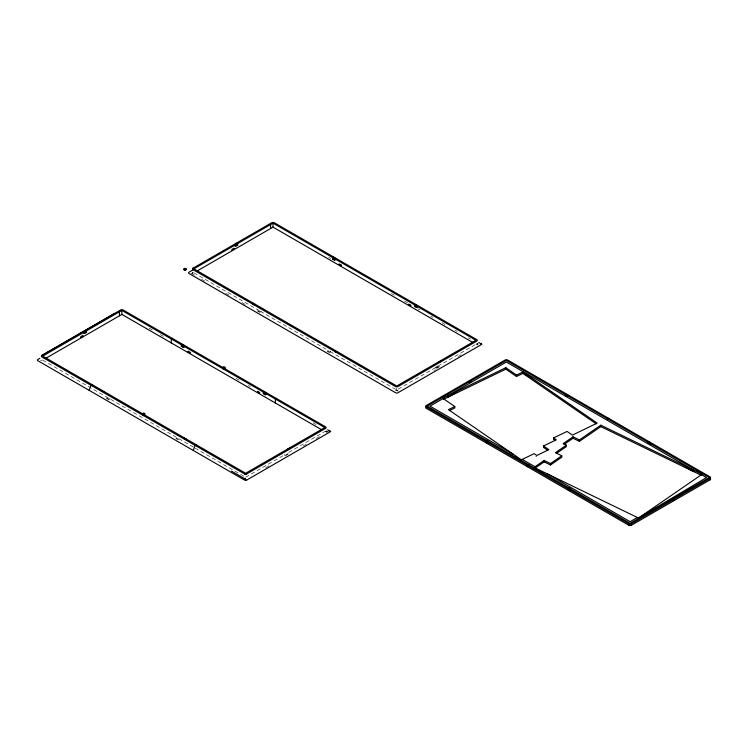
<?xml version="1.0" encoding="UTF-8"?>
<svg xmlns="http://www.w3.org/2000/svg" width="748" height="748" viewBox="0 0 748 748"><rect width="100%" height="100%" fill="white"/><g stroke="black" fill="none" stroke-linecap="round" stroke-linejoin="round"><path stroke-width="0.56" stroke-dasharray="3.74 2.81" d="M40.598 360.601L41.963 360.106M193.106 272.842C189.347 274.404 195.499 272.356 191.74 272.057M108.619 399.31L109.853 398.591L109.853 399.451M329.363 352.224L330.597 351.513L330.597 352.373M437.832 366.006L435.86 367.146L435.86 367.997L437.094 368.717L434.046 370.475M245.625 477.261L284.708 454.7M288.719 452.381L324.8 431.549M330.13 351.532L396.767 389.998L475.943 344.286M328.26 431.549L326.895 432.335L325.539 431.549L326.895 430.483M395.402 390.924L396.767 390.147L398.123 390.924M478.037 345.071L476.682 344.005L478.037 343.22M325.539 431.549L326.895 430.764M476.682 344.286L478.037 343.51M435.86 367.997L437.832 366.857M328.26 431.269L326.895 432.054L325.539 431.269M265.774 467.622L268.803 465.873M303.062 446.098L307.091 443.77M316.161 438.534L320.191 436.206M458.234 356.506L461.264 354.767M328.662 257.265L330.681 258.434M391.382 293.478L394.42 295.226M404.537 301.07L407.567 302.818M417.683 308.662L419.712 309.831M430.839 316.254L432.858 317.423M441.965 322.678L445.004 324.436M455.121 330.27L457.14 331.439M468.267 337.862L470.296 339.031M476.682 344.005L478.037 344.791M193.844 272.842L259.463 310.729M260.472 311.318L329.12 350.952M398.123 391.213L396.767 390.147M191.394 273.431L194.433 275.18M201.511 279.275L205.56 281.603M225.793 293.291L229.842 295.628M241.978 302.631L246.027 304.969M149.189 328.166L152.227 329.924M160.315 334.59L163.354 336.348M236.19 378.404L239.229 380.152M248.336 385.407L250.356 386.576M313.085 422.788L316.114 424.546M285.951 455.971L284.717 455.261L284.717 454.41M42.701 360.106L194.181 447.556M195.144 448.117L244.615 476.682M535.69 456.14L536.812 456.916M396.767 388.006L396.767 389.998M260.996 311.336L260.996 312.187"/><path stroke-width="1.12" d="M89.162 390.353L91.013 385.285L92.126 384.65M193.236 450.436L195.088 445.378L196.2 444.733M566.367 445.154L555.418 452.69L561.795 455.775L550.509 463.545L544.133 460.459L534.025 467.416L638.512 518.027L702.11 474.269L600.812 425.191L579.42 439.918L573.043 436.832L563.179 443.611L566.367 445.154L566.367 446.584L556.316 453.494M564.076 444.424L573.043 438.253L573.043 436.832M534.025 468.837L544.133 461.881L544.133 460.459M573.043 438.253L579.42 441.348L600.812 426.622L600.812 425.191M544.133 461.881L550.509 464.976L561.795 457.206L561.795 455.775M638.512 518.027L706.486 477.579L701.493 474.7M672.499 499.234L674.5 498.046M183.812 269.056L185.046 268.336L186.289 269.056L185.046 270.477L183.812 269.056L185.046 269.766L186.289 269.056M183.812 269.766L185.046 269.056L186.289 269.766M41.925 355.422L120.55 310.027A1.879 1.085 0 0 1 123.205 310.027L325.576 426.865A1.861 1.075 0 0 1 325.576 428.389L246.952 473.783A1.879 1.085 0 0 1 244.297 473.783L41.907 356.936A1.879 1.085 0 0 1 41.925 355.422L114.874 313.3M193.068 268.158L271.692 222.764A1.879 1.085 0 0 1 274.348 222.764L476.813 339.657A1.861 1.075 0 0 1 476.719 341.125L398.095 386.52A1.879 1.085 0 0 1 395.44 386.52L193.049 269.673A1.879 1.085 0 0 1 193.068 268.158A1.879 1.085 0 0 0 192.937 269.607M83.926 331.598L85.898 330.457L86.525 330.812L86.525 332.383L84.543 333.524L83.926 333.169L83.926 331.598L84.543 331.953L84.543 333.524M235.068 244.334L237.041 243.194L237.658 243.549L237.658 245.12L235.685 246.26L235.068 245.905L235.068 244.334L235.685 244.69L235.685 246.26M121.877 310.401L42.701 356.113L245.625 473.269L324.8 427.557L121.877 310.401L121.877 314.394L321.771 429.801M273.02 223.138L193.844 268.85L396.767 386.005L475.943 340.293L273.02 223.138L273.02 227.13L472.914 342.537M39.868 358.32L37.849 359.489A1.496 0.86 0 0 0 37.802 360.695L244.549 480.066A1.524 0.879 0 0 0 246.616 480.113L329.653 432.166A1.571 0.907 0 0 0 329.653 430.885M193.031 269.888L188.982 272.225A1.496 0.86 0 0 0 188.945 273.441L395.692 392.803A1.524 0.879 0 0 0 397.758 392.85L480.796 344.912A1.571 0.907 0 0 0 480.796 343.622M83.926 333.169L85.898 332.028L86.525 332.383M235.068 245.905L237.041 244.764L237.658 245.12M45.712 358.367L121.877 314.394M196.855 271.113L273.02 227.13M102.196 390.456L101.578 390.821L103.551 391.961L104.178 391.606M181.988 344.389L181.371 344.753L181.371 346.324L183.344 347.465L183.961 347.1L183.961 345.539L181.988 344.389L181.988 345.959L183.961 347.1M333.131 257.134L332.514 257.49L332.514 259.06L334.487 260.201L335.104 259.846L335.104 258.275L333.131 257.134L333.131 258.705L335.104 259.846M181.371 346.324L181.988 345.959M332.514 259.06L333.131 258.705M183.961 345.539L183.344 345.894L183.344 347.465M255.311 304.343L254.694 304.698L252.721 303.557L253.338 303.202L253.338 304.773M335.104 258.275L334.487 258.63L334.487 260.201M142.559 415.046L142.559 413.616L143.672 412.98L144.775 413.616L144.775 415.046L143.672 415.692L143.672 414.261L144.775 413.616M222.717 368.764L222.717 367.343L223.83 366.698L224.942 367.333L224.942 368.764L223.83 369.409L223.83 367.979L224.942 367.333M184.148 437.776L183.531 438.132L185.513 439.272L186.13 438.917M263.941 391.709L263.324 392.064L263.324 393.635L265.306 394.776L265.923 394.42L265.923 392.85L263.941 391.709L263.941 393.28L265.923 394.42M415.084 304.445L414.467 304.801L414.467 306.371L416.44 307.512L417.057 307.157L417.057 305.586L415.084 304.445L415.084 306.016L417.057 307.157M263.324 393.635L263.941 393.28M414.467 306.371L415.084 306.016M265.923 392.85L265.306 393.205L265.306 394.776M337.273 351.654L336.656 352.009L334.674 350.868L335.291 350.513L335.291 352.084M417.057 305.586L416.44 305.941L416.44 307.512M285.951 455.121L287.924 453.98M437.094 367.857L439.067 366.716M426.407 405.444L505.031 360.05A1.879 1.085 0 0 1 507.686 360.05L710.048 476.887A1.879 1.085 0 0 1 710.048 478.421L710.048 479.842L631.424 525.236A1.879 1.085 0 0 1 628.778 525.236L426.407 408.399L426.407 405.444A1.879 1.085 0 0 0 426.407 406.968L628.778 523.806A1.879 1.085 0 0 0 631.424 523.806L710.048 478.421M470.38 380.48L468.407 381.62L469.146 382.05L471.128 380.91L470.38 380.48L470.38 381.91M468.744 382.424L470.754 381.265M443.162 398.525L429.978 406.136L513.175 454.167M457.178 391.859L448.146 397.066L448.146 395.645L506.359 362.041L693.648 470.165L693.648 471.595L684.579 466.359M486.06 440.843L486.798 440.413L488.781 441.554L488.033 441.984L486.06 440.843L486.06 442.264L488.033 443.405L488.033 441.984M566.47 394.42L565.731 394.841L567.704 395.982L568.443 395.561L566.47 394.42L565.853 396.197M529.388 465.069L526.975 466.462L526.975 465.032L528.144 464.358L528.21 467.173M609.48 418.824L608.311 419.497L607.077 418.786L608.246 418.113L608.246 419.535M568.013 488.154L568.751 487.724L570.733 488.874L569.985 489.295L568.013 488.154L568.013 489.585L569.985 490.725L569.985 489.295M648.423 441.731L647.684 442.161L649.657 443.302L650.395 442.872L648.423 441.731L648.423 443.162M637.371 517.485L630.106 521.674L547.012 473.708M674.537 498.346L673.798 497.925L671.816 499.066L672.564 499.486L674.537 498.346L674.537 499.776L672.564 500.917L672.564 499.486M596.25 423.873L522.889 373.411L516.513 376.496L516.513 375.066L505.816 367.707L442.769 398.254L454.803 406.529L454.803 407.959L449.763 410.4M443.667 399.245L505.816 369.138L516.513 376.496M516.513 375.066L522.889 371.98L597.194 423.097L572.398 435.121L567.077 431.428L553.548 437.917L553.548 439.338L555.138 440.45M454.803 406.529L448.435 409.614L521.393 459.824L534.137 453.643L536.812 455.485L548.864 449.651L543.515 445.967L556.26 439.796L553.548 437.917M543.515 445.967L543.515 447.398L544.217 447.061M600.812 426.622L701.175 475.242M478.776 342.509L481.871 344.286M565.357 394.776L568.022 396.309M647.703 442.311L650.713 444.06M522.469 372.766L528.509 376.253M440.581 360.704L441.198 361.06L439.226 362.21L438.609 361.845M522.244 459.412L534.97 466.752L534.97 468.183M257.789 310.906L259.762 312.047M327.381 351.083L329.363 352.224M222.717 367.343L223.83 367.979M327.633 429.763L330.728 431.549M287.466 449.109L288.083 449.464L290.056 448.323L289.439 447.968L289.439 449.539M142.559 413.616L143.672 414.261M106.646 398.17L108.619 399.31M176.238 438.347L178.22 439.487M231.459 471.081L245.625 479.262L244.259 478.477M543.515 447.398L547.742 450.305M276.854 399.161L276.358 398.45L275.376 399.021L275.376 403.013M172.91 339.255L172.292 338.367L171.301 338.938L171.301 342.93M673.798 497.925L673.92 499.421M631.424 523.806L631.424 525.236M628.778 523.806L628.778 525.236M579.42 439.918L579.42 441.348M568.751 487.724L568.751 489.155M550.509 463.545L550.509 464.976M522.889 371.98L522.889 373.411M505.816 367.707L505.816 369.138M486.798 440.413L486.798 441.844M486.677 440.488L486.677 441.909M270.589 224.54L270.589 228.533M237.041 243.194L237.041 244.764M185.046 268.336L185.046 269.056M185.046 269.766L185.046 270.477M119.446 311.804L119.446 315.796M85.898 330.457L85.898 332.028M426.407 408.399A1.879 1.085 0 0 1 426.407 406.865M710.235 478.43A1.879 1.085 0 0 1 710.048 479.842M246.756 473.867A1.879 1.085 0 0 1 244.54 473.895M246.588 480.123A1.505 0.87 0 0 1 246.335 480.225M82.785 335.543L80.803 336.684L80.803 337.535L82.785 336.394L82.785 335.543M233.928 248.28L231.945 249.421L231.945 250.271L233.928 249.131L233.928 248.28M506.359 360.424L427.183 406.136L630.106 523.291L709.272 477.579L506.359 360.424M341.163 265.054L339.181 263.913L339.181 264.764L341.163 265.905L341.163 265.054M410.764 305.231L408.782 304.09L408.782 304.95L410.764 306.091L410.764 305.231M190.02 352.308L188.047 351.167L188.047 352.028L190.02 353.168L190.02 352.308M259.621 392.494L257.639 391.354L257.639 392.204L259.621 393.345L259.621 392.494"/></g></svg>
